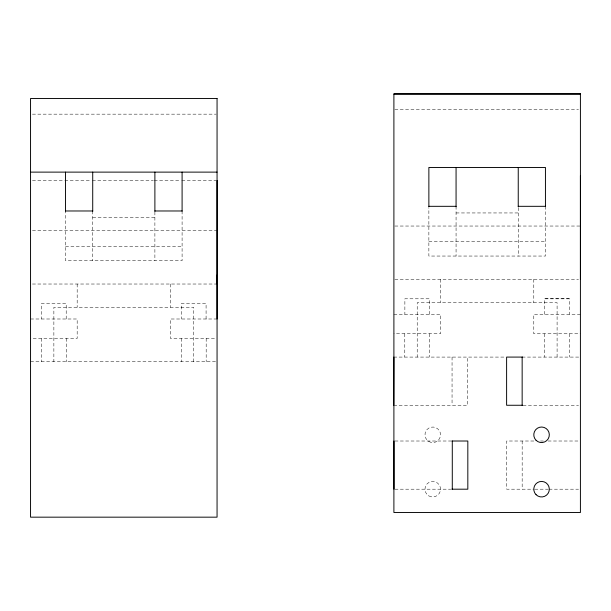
<?xml version="1.0" encoding="UTF-8"?>
<svg xmlns="http://www.w3.org/2000/svg" width="611" height="611" viewBox="0 0 611 611"><rect width="100%" height="100%" fill="white"/><g stroke="black" fill="none" stroke-linecap="round" stroke-linejoin="round"><path stroke-width="0.46" stroke-dasharray="3.06 2.29" d="M394.851 109.499L578.502 109.499M32.452 114.158L216.111 114.158M32.452 180.398L63.857 180.398M64.804 180.398L91.451 180.398M92.406 180.398L153.308 180.398M154.255 180.398L180.902 180.398M181.849 180.398L216.111 180.398M456.066 212.949L518.243 212.949M92.719 217.608L154.889 217.608M394.851 226.039L580.412 226.039M32.452 230.698L217.058 230.698M428.869 241.712L545.44 241.712M65.522 246.37L182.093 246.37M394.851 279.372L578.502 279.372M32.452 284.023L216.111 284.023M544.76 314.344L544.76 298.794L569.437 298.794L569.421 314.344M544.76 298.802L569.437 298.802M393.896 314.337L440.523 314.337L440.523 333.766L393.896 333.766M580.412 314.337L533.785 314.344L533.785 333.774L580.412 333.774M30.55 318.995L77.177 318.995L77.177 338.425L30.55 338.425M217.058 318.995L170.431 319.003L170.431 338.433L216.111 338.433M393.767 357.084L505.518 357.084M522.122 357.084L580.412 357.084M30.55 361.743L216.111 361.743M393.767 405.261L467.598 405.261L467.598 357.084M523.039 405.261L578.533 405.261M394.958 441.012L451.04 441.012M533.823 441.012L506.626 441.012L506.626 489.19L533.823 489.19M540.483 441.012L543.339 441.012M548.098 441.012L578.548 441.012M394.958 489.19L450.727 489.19M534.778 489.19L548.098 489.19M549.045 489.19L578.548 489.19M569.528 333.766L569.528 357.084M557.095 357.084L557.095 302.682L417.214 302.682L417.214 357.084M545.44 206.319L545.44 256.047L428.869 256.047L428.869 207.503M544.661 333.766L544.661 357.084M533.785 279.372L533.785 302.682M522.168 441.012L522.168 489.19M518.243 207.671L518.243 256.047M456.066 206.319L456.066 256.047M452.056 357.084L452.056 405.261M440.523 279.372L440.523 302.682M429.648 333.766L429.648 357.084M429.541 314.337L429.548 298.794L404.872 298.794L404.872 314.337M404.78 333.766L404.78 357.084M206.182 338.425L206.182 361.743M206.083 319.003L206.083 303.453L181.406 303.461L181.406 319.003M193.748 361.743L193.748 307.341L53.867 307.341L53.867 361.743M182.093 210.978L182.093 260.706L65.522 260.706L65.522 210.978M181.314 338.425L181.314 361.743M170.431 284.023L170.431 307.341M154.889 211.925L154.889 260.706M92.719 210.978L92.719 260.706M77.177 284.023L77.177 307.341M66.301 338.425L66.301 361.743M66.202 318.995L66.202 303.453L41.525 303.453L41.525 318.995M41.433 338.425L41.433 361.743M428.869 495.926A7.775 7.775 0 0 0 440.523 489.19A7.775 7.775 0 0 0 428.869 482.461A7.775 7.775 0 0 0 428.869 495.926M428.869 441.524A7.775 7.775 0 0 0 440.523 434.795A7.775 7.775 0 0 0 428.869 428.067A7.775 7.775 0 0 0 428.869 441.524"/><path stroke-width="0.92" d="M217.058 318.995L217.058 180.398M580.412 175.739L580.412 279.372M393.896 94.102L580.412 94.102M30.55 172.119L217.058 172.119M428.869 206.319L456.066 206.319M518.243 206.319L545.44 206.319M65.522 210.978L92.719 210.978M154.889 210.978L182.093 210.978M393.896 357.084L393.767 405.261M522.604 357.084L506.611 357.084L506.611 405.261L522.604 405.261M451.835 441.012L467.827 441.012L467.827 489.19L451.835 489.19M217.035 275.095L217.058 284.023M545.44 206.587L545.44 167.46L428.869 167.46L428.869 206.587M522.153 357.084L522.153 405.261M518.243 167.46L518.243 206.808M456.066 167.46L456.066 206.808M452.285 441.012L452.285 489.19M394.003 441.012L394.003 489.19M182.093 172.119L182.093 211.246M154.889 172.119L154.889 211.467M92.719 172.119L92.719 211.467M65.522 172.119L65.522 211.246M580.412 93.834L393.896 93.834L393.896 512.507L580.412 512.507L580.412 93.834M217.058 98.493L30.55 98.493L30.55 517.166L217.058 517.166L217.058 98.493M536.061 440.287A7.775 7.775 0 0 0 549.06 436.804A7.775 7.775 0 0 0 539.544 427.288A7.775 7.775 0 0 0 536.061 440.287M536.061 494.689A7.775 7.775 0 0 0 549.06 491.206A7.775 7.775 0 0 0 539.544 481.689A7.775 7.775 0 0 0 536.061 494.689"/></g></svg>
